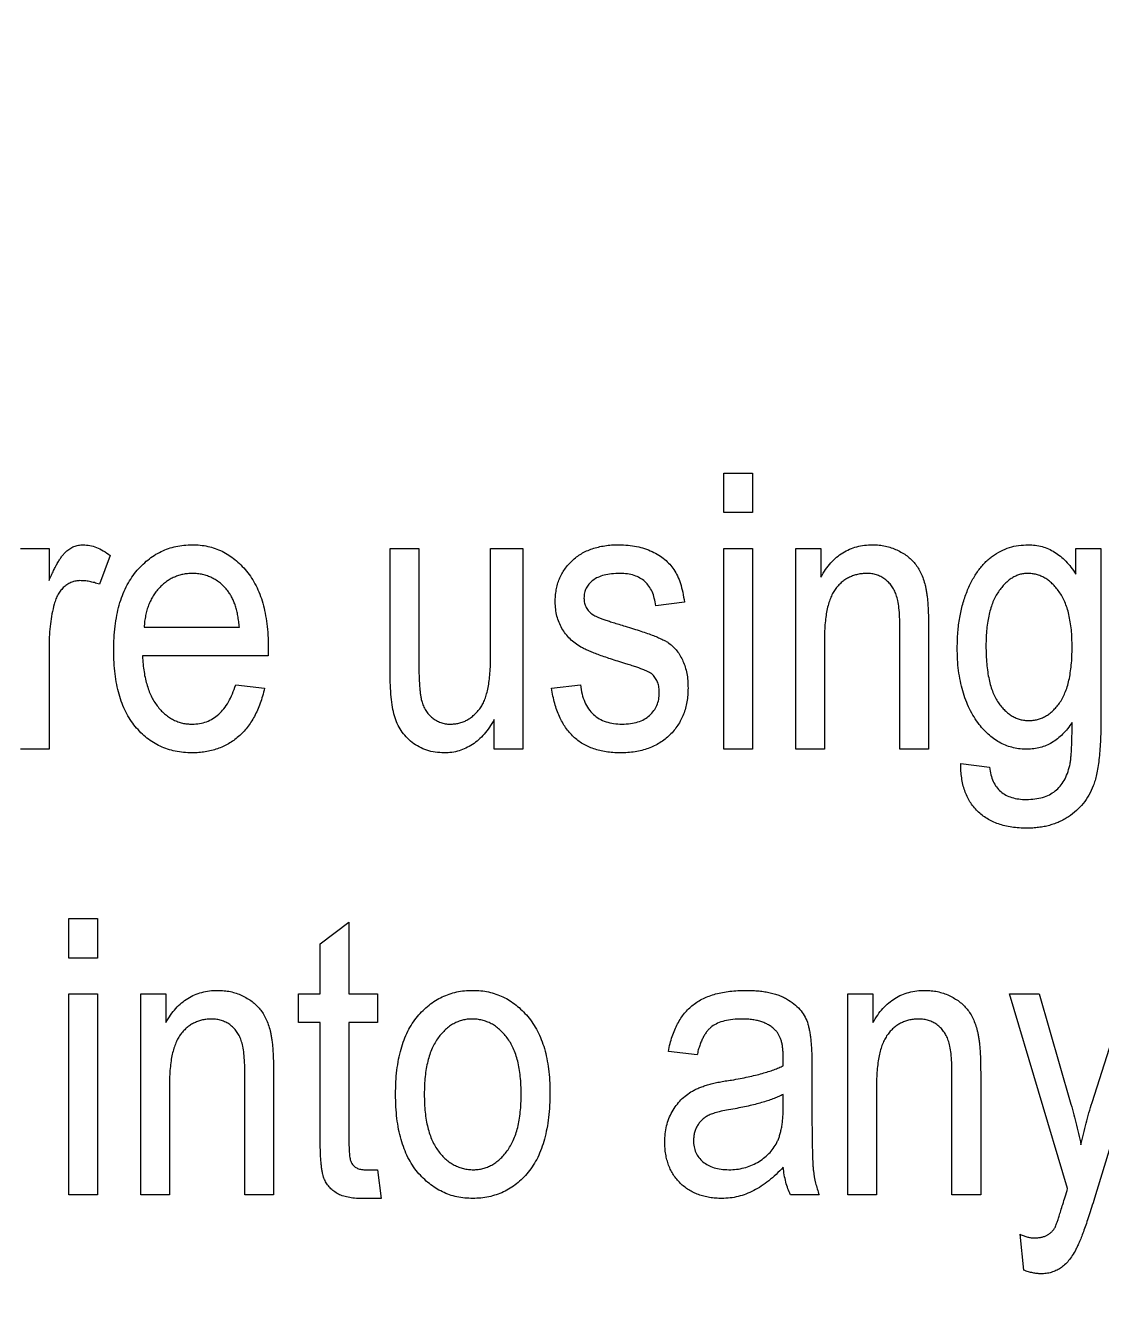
# Model space of a CAD drawing. Header units: millimetres. Extents: x -34 to 34, y -34 to 34.
# Drawn here: x 5.96 to 12.96, y 6.88 to 15.13 of the extents above; entities that cross this region are included whole.
import ezdxf

# ---------------------------------------------------------------- set-up
doc = ezdxf.new("R2010")
doc.units = ezdxf.units.MM

msp = doc.modelspace()

# ---------------------------------------------------------------- linework, layer by layer
at = {"color": 7, "linetype": 'Continuous', "lineweight": 25}
for p, q in [((10.5069, 11.9557), (10.5069, 12.2126)), ((10.5069, 12.2126), (10.6937, 12.2126)), ((10.6937, 12.2126), (10.6937, 11.9557)), ((10.6937, 11.9557), (10.5069, 11.9557)), ((5.9306, 11.7223), (6.1174, 11.7223)), ((6.1174, 11.7223), (6.1174, 11.5136)), ((8.3355, 10.916), (8.3355, 11.7223)), ((8.3355, 11.7223), (8.5223, 11.7223)), ((8.5223, 11.7223), (8.5223, 10.9985)), ((8.9893, 11.0229), (8.9893, 11.7223)), ((8.9893, 11.7223), (9.1994, 11.7223)), ((9.1994, 11.7223), (9.1994, 10.4148)), ((10.5069, 10.4148), (10.5069, 11.7223)), ((10.5069, 11.7223), (10.6937, 11.7223)), ((10.6937, 11.7223), (10.6937, 10.4148)), ((10.9739, 10.4148), (10.9739, 11.7223)), ((10.9739, 11.7223), (11.1373, 11.7223)), ((11.1373, 11.7223), (11.1373, 11.5355)), ((12.7951, 11.5552), (12.7951, 11.7223)), ((12.7951, 11.7223), (12.9585, 11.7223)), ((12.9585, 11.7223), (12.9585, 10.6026)), ((6.5143, 11.6756), (6.4443, 11.4888)), ((10.2501, 11.372), (10.0633, 11.3487)), ((6.7358, 11.2086), (7.3549, 11.2086)), ((11.651, 10.4148), (11.651, 11.2093)), ((11.8378, 11.2152), (11.8378, 10.4148)), ((6.1174, 11.0926), (6.1174, 10.4148)), ((7.5428, 11.0795), (7.5417, 11.0218)), ((11.1607, 11.1283), (11.1607, 10.4148)), ((7.5417, 11.0218), (6.7245, 11.0218)), ((7.3315, 10.835), (7.5183, 10.8117)), ((9.3862, 10.8117), (9.573, 10.835)), ((9.0126, 10.4148), (9.0126, 10.6088)), ((6.1174, 10.4148), (5.9306, 10.4148)), ((9.1994, 10.4148), (9.0126, 10.4148)), ((10.6937, 10.4148), (10.5069, 10.4148)), ((11.1607, 10.4148), (10.9739, 10.4148)), ((11.8378, 10.4148), (11.651, 10.4148)), ((12.0479, 10.3214), (12.2347, 10.298)), ((6.2464, 9.0561), (6.2464, 9.3129)), ((6.2464, 9.3129), (6.4332, 9.3129)), ((6.4332, 9.3129), (6.4332, 9.0561)), ((7.8808, 9.1495), (8.0676, 9.2896)), ((8.0676, 9.2896), (8.0676, 8.8226)), ((7.8808, 8.8226), (7.8808, 9.1495)), ((6.4332, 9.0561), (6.2464, 9.0561)), ((6.2464, 7.5151), (6.2464, 8.8226)), ((6.2464, 8.8226), (6.4332, 8.8226)), ((6.4332, 8.8226), (6.4332, 7.5151)), ((6.7134, 7.5151), (6.7134, 8.8226)), ((6.7134, 8.8226), (6.8768, 8.8226)), ((6.8768, 8.8226), (6.8768, 8.6358)), ((7.7407, 8.6358), (7.7407, 8.8226)), ((7.7407, 8.8226), (7.8808, 8.8226)), ((8.0676, 8.8226), (8.2543, 8.8226)), ((8.2543, 8.8226), (8.2543, 8.6358)), ((11.313, 7.5151), (11.313, 8.8226)), ((11.313, 8.8226), (11.4764, 8.8226)), ((11.4764, 8.8226), (11.4764, 8.6358)), ((12.7427, 7.5574), (12.3637, 8.8226)), ((12.3637, 8.8226), (12.5577, 8.8226)), ((12.5577, 8.8226), (12.7595, 8.1214)), ((12.9018, 8.1167), (13.1269, 8.8226)), ((13.3209, 8.8226), (12.9171, 7.4928)), ((7.8808, 8.6358), (7.7407, 8.6358)), ((7.8808, 7.889), (7.8808, 8.6358)), ((8.2543, 8.6358), (8.0676, 8.6358)), ((8.0676, 8.6358), (8.0676, 7.8617)), ((10.3323, 8.4257), (10.1456, 8.449)), ((10.8927, 8.3556), (10.8927, 8.4089)), ((11.0795, 8.3545), (11.0795, 8.0605)), ((7.3905, 7.5151), (7.3905, 8.3097)), ((7.5772, 8.3155), (7.5772, 7.5151)), ((11.9901, 7.5151), (11.9901, 8.3097)), ((12.1769, 8.3155), (12.1769, 7.5151)), ((6.9001, 8.2287), (6.9001, 7.5151)), ((10.8927, 8.0911), (10.8927, 8.1688)), ((11.4998, 8.2287), (11.4998, 7.5151)), ((8.173, 7.6785), (8.2543, 7.6785)), ((8.2543, 7.6785), (8.2777, 7.4917)), ((6.4332, 7.5151), (6.2464, 7.5151)), ((6.9001, 7.5151), (6.7134, 7.5151)), ((7.5772, 7.5151), (7.3905, 7.5151)), ((11.1262, 7.5151), (10.9394, 7.5151)), ((11.4998, 7.5151), (11.313, 7.5151)), ((12.1769, 7.5151), (11.9901, 7.5151)), ((8.2777, 7.4917), (8.1394, 7.4917)), ((12.457, 7.0248), (12.4337, 7.2583))]:
    msp.add_line(p, q, dxfattribs=at)
at = {"color": 7, "linetype": 'Continuous'}
msp.add_circle((0, 0), 34, dxfattribs=at)
at = {"color": 7, "linetype": 'Continuous', "lineweight": 25}
for points, knots in [([(6.1174, 11.5136), (6.1222, 11.5248), (6.1314, 11.5465), (6.1462, 11.5769), (6.1598, 11.6049), (6.1738, 11.6296), (6.1871, 11.6516), (6.2004, 11.6704), (6.2132, 11.6863), (6.2297, 11.7034), (6.2511, 11.7202), (6.2786, 11.7351), (6.3079, 11.7439), (6.328, 11.745), (6.3381, 11.7456)], [0, 0, 0, 0, 0.107464, 0.207128, 0.29815, 0.381595, 0.457107, 0.523978, 0.584878, 0.637149, 0.732511, 0.823565, 0.910677, 1, 1, 1, 1]), ([(6.3381, 11.7456), (6.3527, 11.7447), (6.3825, 11.743), (6.427, 11.7287), (6.4719, 11.7068), (6.4998, 11.6863), (6.5143, 11.6756)], [0, 0, 0, 0, 0.226109, 0.462956, 0.719978, 1, 1, 1, 1]), ([(6.5377, 11.0576), (6.5381, 11.0847), (6.5388, 11.1375), (6.5459, 11.2141), (6.557, 11.2858), (6.5725, 11.3526), (6.593, 11.4142), (6.6177, 11.471), (6.647, 11.5229), (6.6809, 11.5696), (6.7186, 11.6107), (6.7585, 11.6467), (6.8007, 11.6775), (6.8457, 11.7022), (6.893, 11.7219), (6.9427, 11.7357), (6.9949, 11.7438), (7.0304, 11.745), (7.0484, 11.7456)], [0, 0, 0, 0, 0.084514, 0.164397, 0.239575, 0.310424, 0.377514, 0.441638, 0.503055, 0.562996, 0.620921, 0.676452, 0.730182, 0.783428, 0.835913, 0.88941, 0.943848, 1, 1, 1, 1]), ([(7.0484, 11.7456), (7.0657, 11.7452), (7.0998, 11.7443), (7.1498, 11.736), (7.1975, 11.7224), (7.2431, 11.7038), (7.2864, 11.6796), (7.327, 11.6495), (7.3659, 11.6148), (7.4024, 11.5746), (7.4356, 11.5294), (7.4646, 11.4792), (7.4884, 11.4239), (7.5087, 11.3644), (7.5237, 11.2998), (7.5351, 11.2306), (7.5416, 11.1566), (7.5424, 11.1056), (7.5428, 11.0795)], [0, 0, 0, 0, 0.05571, 0.1096942, 0.1626575, 0.2151959, 0.2681752, 0.3220198, 0.377796, 0.4360484, 0.496318, 0.558287, 0.6225024, 0.6899117, 0.7608135, 0.8358625, 0.9157198, 1, 1, 1, 1]), ([(9.4095, 11.3728), (9.4099, 11.3863), (9.4106, 11.4127), (9.4159, 11.4514), (9.4241, 11.4882), (9.4361, 11.5232), (9.4521, 11.5557), (9.4707, 11.5868), (9.4932, 11.6157), (9.519, 11.6425), (9.5476, 11.6671), (9.5795, 11.688), (9.6138, 11.7059), (9.6509, 11.7205), (9.6905, 11.7318), (9.7327, 11.7396), (9.7774, 11.7451), (9.8081, 11.7454), (9.824, 11.7456)], [0, 0, 0, 0, 0.064436, 0.125867, 0.185938, 0.24426, 0.301581, 0.35857, 0.416451, 0.475923, 0.535995, 0.595828, 0.657302, 0.7203, 0.78546, 0.85336, 0.924575, 1, 1, 1, 1]), ([(9.824, 11.7456), (9.8438, 11.745), (9.8825, 11.7438), (9.9386, 11.7359), (9.991, 11.7219), (10.0392, 11.7027), (10.0832, 11.6791), (10.1219, 11.6512), (10.1551, 11.6196), (10.1834, 11.5837), (10.2063, 11.5415), (10.225, 11.4921), (10.2404, 11.4349), (10.2467, 11.3938), (10.2501, 11.372)], [0, 0, 0, 0, 0.094098, 0.183224, 0.267982, 0.350533, 0.429223, 0.50396, 0.575737, 0.645979, 0.719792, 0.80267, 0.895821, 1, 1, 1, 1]), ([(11.1373, 11.5355), (11.1473, 11.5523), (11.1665, 11.5847), (11.2008, 11.628), (11.2386, 11.6643), (11.2795, 11.6944), (11.3237, 11.7177), (11.3714, 11.7336), (11.422, 11.7439), (11.457, 11.745), (11.4748, 11.7456)], [0, 0, 0, 0, 0.1396002, 0.2696963, 0.3940514, 0.5136611, 0.6316347, 0.7502744, 0.8726736, 1, 1, 1, 1]), ([(11.4748, 11.7456), (11.4888, 11.7452), (11.5163, 11.7443), (11.5568, 11.738), (11.5957, 11.7275), (11.6325, 11.7123), (11.6667, 11.6943), (11.6984, 11.674), (11.7256, 11.6499), (11.7503, 11.6238), (11.7712, 11.594), (11.7897, 11.5606), (11.8043, 11.5227), (11.8146, 11.4884), (11.8215, 11.4579), (11.8255, 11.4318), (11.8299, 11.4028), (11.8323, 11.3708), (11.8352, 11.3361), (11.8363, 11.2983), (11.8376, 11.2577), (11.8377, 11.2296), (11.8378, 11.2152)], [0, 0, 0, 0, 0.057076, 0.112243, 0.166711, 0.220738, 0.273946, 0.324397, 0.373587, 0.421633, 0.470319, 0.521782, 0.576728, 0.63569, 0.667677, 0.703855, 0.743388, 0.787184, 0.834397, 0.885486, 0.941017, 1, 1, 1, 1]), ([(12.0246, 11.0754), (12.0253, 11.1093), (12.0266, 11.175), (12.039, 11.2703), (12.0583, 11.3591), (12.0818, 11.4281), (12.1038, 11.4793), (12.1216, 11.5147), (12.1408, 11.5473), (12.1606, 11.5777), (12.1824, 11.6051), (12.205, 11.6301), (12.2291, 11.6524), (12.2624, 11.6785), (12.307, 11.7051), (12.3637, 11.7291), (12.424, 11.7428), (12.4652, 11.7447), (12.4861, 11.7456)], [0, 0, 0, 0, 0.111723, 0.216967, 0.316536, 0.411523, 0.457028, 0.500668, 0.54206, 0.582044, 0.620363, 0.657316, 0.693405, 0.72859, 0.797045, 0.864014, 0.931134, 1, 1, 1, 1]), ([(12.4861, 11.7456), (12.5014, 11.7451), (12.5318, 11.7441), (12.5762, 11.7346), (12.6184, 11.7195), (12.6584, 11.6985), (12.6964, 11.6714), (12.7321, 11.6384), (12.7656, 11.5994), (12.785, 11.5702), (12.7951, 11.5552)], [0, 0, 0, 0, 0.1212045, 0.2398189, 0.3561225, 0.4742073, 0.5954043, 0.7231394, 0.8572556, 1, 1, 1, 1]), ([(7.0492, 11.5588), (7.0388, 11.5585), (7.0184, 11.558), (6.9883, 11.5537), (6.9597, 11.5456), (6.9318, 11.5358), (6.9055, 11.5219), (6.88, 11.5059), (6.856, 11.4863), (6.8331, 11.4642), (6.812, 11.4396), (6.7936, 11.4126), (6.7776, 11.3838), (6.7639, 11.3528), (6.7531, 11.3197), (6.7448, 11.2844), (6.7383, 11.2472), (6.7366, 11.2216), (6.7358, 11.2086)], [0, 0, 0, 0, 0.059496, 0.117439, 0.173917, 0.230546, 0.287144, 0.344361, 0.403544, 0.464857, 0.527346, 0.58921, 0.652435, 0.71661, 0.783604, 0.852624, 0.924924, 1, 1, 1, 1]), ([(7.2797, 11.445), (7.2721, 11.454), (7.2572, 11.4717), (7.2324, 11.4953), (7.2054, 11.5147), (7.1773, 11.531), (7.1474, 11.5433), (7.1162, 11.5527), (7.0831, 11.5577), (7.0606, 11.5584), (7.0492, 11.5588)], [0, 0, 0, 0, 0.132804, 0.260544, 0.383948, 0.505265, 0.625434, 0.746635, 0.871231, 1, 1, 1, 1]), ([(9.8305, 11.5588), (9.812, 11.5583), (9.7773, 11.5574), (9.7289, 11.549), (9.6876, 11.5357), (9.6541, 11.5157), (9.6284, 11.4913), (9.6098, 11.4635), (9.5982, 11.4324), (9.597, 11.4103), (9.5963, 11.399)], [0, 0, 0, 0, 0.174448, 0.326882, 0.461347, 0.581638, 0.691071, 0.792789, 0.893938, 1, 1, 1, 1]), ([(10.0633, 11.3487), (10.0607, 11.3652), (10.0559, 11.3966), (10.0414, 11.4402), (10.0203, 11.4768), (9.994, 11.5075), (9.961, 11.5308), (9.9225, 11.5473), (9.8783, 11.5572), (9.847, 11.5583), (9.8305, 11.5588)], [0, 0, 0, 0, 0.1428901, 0.2715776, 0.3904694, 0.5025713, 0.6152082, 0.7321897, 0.8591868, 1, 1, 1, 1]), ([(11.4361, 11.5588), (11.4259, 11.5586), (11.4058, 11.5581), (11.3765, 11.5532), (11.3489, 11.5455), (11.3228, 11.5349), (11.2981, 11.5214), (11.2755, 11.5043), (11.2541, 11.4846), (11.2347, 11.4613), (11.2168, 11.4347), (11.2017, 11.4036), (11.189, 11.3682), (11.1784, 11.3286), (11.1706, 11.2847), (11.1649, 11.2365), (11.1611, 11.1839), (11.1608, 11.1473), (11.1607, 11.1283)], [0, 0, 0, 0, 0.053032, 0.104144, 0.15326, 0.201625, 0.249892, 0.298577, 0.348552, 0.40047, 0.45504, 0.51483, 0.579268, 0.649788, 0.726724, 0.810576, 0.901604, 1, 1, 1, 1]), ([(11.651, 11.2093), (11.6507, 11.2317), (11.6503, 11.2734), (11.6463, 11.3311), (11.6388, 11.379), (11.6287, 11.4185), (11.6148, 11.4509), (11.5979, 11.4789), (11.5772, 11.5028), (11.5534, 11.5229), (11.5271, 11.5391), (11.4985, 11.5505), (11.468, 11.5577), (11.4468, 11.5585), (11.4361, 11.5588)], [0, 0, 0, 0, 0.144217, 0.268382, 0.372345, 0.456741, 0.530103, 0.599047, 0.666277, 0.732998, 0.799118, 0.864162, 0.930883, 1, 1, 1, 1]), ([(12.482, 11.5588), (12.4731, 11.5585), (12.4555, 11.5578), (12.4295, 11.5522), (12.4047, 11.5424), (12.3802, 11.5296), (12.3569, 11.5125), (12.3342, 11.4921), (12.3127, 11.4676), (12.2918, 11.4401), (12.2729, 11.4085), (12.2561, 11.3735), (12.2422, 11.3348), (12.2312, 11.2925), (12.2218, 11.2466), (12.2161, 11.197), (12.2117, 11.144), (12.2115, 11.1074), (12.2113, 11.0886)], [0, 0, 0, 0, 0.044567, 0.08817, 0.132512, 0.178014, 0.226019, 0.276906, 0.330826, 0.388688, 0.4499, 0.514737, 0.58275, 0.655883, 0.733525, 0.817005, 0.905575, 1, 1, 1, 1]), ([(12.7717, 11.0791), (12.7714, 11.0987), (12.7707, 11.1367), (12.7675, 11.1917), (12.7601, 11.2427), (12.7516, 11.2901), (12.7391, 11.3333), (12.7254, 11.3731), (12.7077, 11.4085), (12.6879, 11.4401), (12.6664, 11.4679), (12.6434, 11.492), (12.6195, 11.5128), (12.5943, 11.5297), (12.5677, 11.5425), (12.5402, 11.5522), (12.5114, 11.5578), (12.4919, 11.5585), (12.482, 11.5588)], [0, 0, 0, 0, 0.09427, 0.182852, 0.264972, 0.342462, 0.414183, 0.481397, 0.544747, 0.604188, 0.660507, 0.713915, 0.764136, 0.812677, 0.859538, 0.906003, 0.952496, 1, 1, 1, 1]), ([(6.3177, 11.5121), (6.3085, 11.5117), (6.2903, 11.5108), (6.2639, 11.5024), (6.2383, 11.4901), (6.2149, 11.472), (6.1934, 11.45), (6.1757, 11.4234), (6.1607, 11.3931), (6.1541, 11.3711), (6.1506, 11.3596)], [0, 0, 0, 0, 0.112848, 0.223771, 0.33901, 0.460958, 0.585978, 0.716454, 0.853137, 1, 1, 1, 1]), ([(6.4443, 11.4888), (6.4335, 11.4924), (6.4125, 11.4994), (6.3805, 11.5066), (6.349, 11.5113), (6.3281, 11.5118), (6.3177, 11.5121)], [0, 0, 0, 0, 0.263191, 0.515011, 0.759958, 1, 1, 1, 1]), ([(7.3549, 11.2086), (7.3537, 11.2214), (7.3513, 11.2462), (7.3457, 11.2821), (7.3391, 11.3156), (7.3301, 11.3464), (7.3202, 11.3748), (7.3083, 11.4006), (7.2955, 11.4242), (7.2849, 11.4382), (7.2797, 11.445)], [0, 0, 0, 0, 0.153117, 0.296903, 0.433148, 0.55985, 0.680043, 0.79167, 0.898167, 1, 1, 1, 1]), ([(9.5963, 11.399), (9.5969, 11.3881), (9.5982, 11.3667), (9.6102, 11.3368), (9.629, 11.3104), (9.6464, 11.2972), (9.6554, 11.2903)], [0, 0, 0, 0, 0.253335, 0.496023, 0.737057, 1, 1, 1, 1]), ([(6.1506, 11.3596), (6.1454, 11.3384), (6.135, 11.2957), (6.1252, 11.2296), (6.1187, 11.1618), (6.1179, 11.1158), (6.1174, 11.0926)], [0, 0, 0, 0, 0.242734, 0.489053, 0.741607, 1, 1, 1, 1]), ([(9.8678, 10.9718), (9.8507, 10.977), (9.818, 10.987), (9.7712, 11.002), (9.7286, 11.0161), (9.6901, 11.0299), (9.656, 11.0436), (9.6255, 11.0558), (9.5992, 11.0677), (9.5703, 11.083), (9.5387, 11.1037), (9.5053, 11.1322), (9.4766, 11.1647), (9.4523, 11.2005), (9.4335, 11.2398), (9.4193, 11.2817), (9.4114, 11.3265), (9.4102, 11.3572), (9.4095, 11.3728)], [0, 0, 0, 0, 0.080348, 0.154086, 0.221746, 0.283008, 0.338429, 0.387637, 0.431089, 0.468395, 0.535347, 0.601101, 0.665615, 0.730436, 0.795703, 0.861629, 0.92964, 1, 1, 1, 1]), ([(9.6554, 11.2903), (9.6591, 11.2882), (9.6676, 11.2832), (9.683, 11.2761), (9.7027, 11.2681), (9.7268, 11.2596), (9.755, 11.2495), (9.7877, 11.2393), (9.8247, 11.2273), (9.851, 11.2196), (9.8648, 11.2155)], [0, 0, 0, 0, 0.056472, 0.132657, 0.228152, 0.343167, 0.4768, 0.631658, 0.805172, 1, 1, 1, 1]), ([(9.8648, 11.2155), (9.8829, 11.2101), (9.9172, 11.1998), (9.9658, 11.1841), (10.0092, 11.1692), (10.0475, 11.1551), (10.0805, 11.1417), (10.1081, 11.1288), (10.1311, 11.1176), (10.1539, 11.1023), (10.1777, 11.0822), (10.2025, 11.0549), (10.2237, 11.0235), (10.2416, 10.9884), (10.2557, 10.9495), (10.2666, 10.9073), (10.272, 10.8613), (10.273, 10.8296), (10.2734, 10.8131)], [0, 0, 0, 0, 0.088802, 0.169044, 0.241298, 0.305599, 0.36146, 0.409493, 0.449546, 0.481868, 0.538906, 0.596212, 0.655284, 0.717158, 0.781997, 0.850081, 0.922425, 1, 1, 1, 1]), ([(7.0466, 10.3914), (7.0281, 10.3919), (6.9917, 10.3927), (6.9385, 10.401), (6.888, 10.4143), (6.8404, 10.4337), (6.7954, 10.4577), (6.7529, 10.4872), (6.7136, 10.5225), (6.677, 10.5627), (6.6441, 10.608), (6.6157, 10.6584), (6.5911, 10.7133), (6.5716, 10.7731), (6.5563, 10.8376), (6.5455, 10.9067), (6.5389, 10.9806), (6.5381, 11.0314), (6.5377, 11.0576)], [0, 0, 0, 0, 0.0587342, 0.1153448, 0.1704941, 0.2241815, 0.2780627, 0.3321372, 0.3879138, 0.4452969, 0.5044393, 0.5652916, 0.6287049, 0.6949858, 0.7648294, 0.8386967, 0.9169777, 1, 1, 1, 1]), ([(12.1672, 10.5764), (12.1556, 10.5923), (12.1324, 10.6244), (12.1038, 10.6776), (12.0792, 10.7343), (12.0593, 10.795), (12.0436, 10.8596), (12.0323, 10.928), (12.0258, 11.0004), (12.025, 11.05), (12.0246, 11.0754)], [0, 0, 0, 0, 0.111659, 0.225063, 0.341653, 0.462394, 0.587488, 0.718364, 0.855637, 1, 1, 1, 1]), ([(12.2113, 11.0886), (12.2115, 11.0681), (12.2117, 11.0287), (12.216, 10.9716), (12.2219, 10.9187), (12.2306, 10.8701), (12.2418, 10.8257), (12.2557, 10.7857), (12.2719, 10.7497), (12.291, 10.7182), (12.312, 10.6908), (12.3337, 10.6667), (12.3574, 10.6471), (12.3815, 10.6302), (12.4072, 10.6175), (12.4338, 10.6082), (12.4617, 10.6026), (12.4808, 10.6019), (12.4904, 10.6015)], [0, 0, 0, 0, 0.098168, 0.189537, 0.274832, 0.353791, 0.426768, 0.494209, 0.557213, 0.615929, 0.670965, 0.722647, 0.77157, 0.81824, 0.863964, 0.908493, 0.953752, 1, 1, 1, 1]), ([(12.4904, 10.6015), (12.5001, 10.6019), (12.5191, 10.6025), (12.5469, 10.6083), (12.5737, 10.6171), (12.5993, 10.6296), (12.6239, 10.6459), (12.6474, 10.6656), (12.6692, 10.6894), (12.6906, 10.7159), (12.7101, 10.7467), (12.7262, 10.7821), (12.7406, 10.8213), (12.7522, 10.8648), (12.7606, 10.9125), (12.7673, 10.9643), (12.7707, 11.0203), (12.7714, 11.059), (12.7717, 11.0791)], [0, 0, 0, 0, 0.046801, 0.092602, 0.137474, 0.183485, 0.230876, 0.280385, 0.332252, 0.387377, 0.446101, 0.508786, 0.57612, 0.648977, 0.727137, 0.811764, 0.902417, 1, 1, 1, 1]), ([(6.7245, 11.0218), (6.7256, 11.004), (6.7278, 10.9695), (6.7346, 10.9195), (6.7429, 10.8727), (6.7548, 10.8295), (6.7685, 10.7895), (6.785, 10.7528), (6.8038, 10.7194), (6.8256, 10.6899), (6.8488, 10.6635), (6.8737, 10.6408), (6.8998, 10.6217), (6.9269, 10.6059), (6.9552, 10.5932), (6.9849, 10.5845), (7.0159, 10.5793), (7.037, 10.5786), (7.0477, 10.5782)], [0, 0, 0, 0, 0.087615, 0.170302, 0.248233, 0.321396, 0.390473, 0.456094, 0.518813, 0.578779, 0.636426, 0.691492, 0.744156, 0.795371, 0.845741, 0.896295, 0.947255, 1, 1, 1, 1]), ([(8.5223, 10.9985), (8.5224, 10.9824), (8.5226, 10.9516), (8.5232, 10.9075), (8.5246, 10.8675), (8.5269, 10.8317), (8.5293, 10.8001), (8.5326, 10.7726), (8.536, 10.7491), (8.5418, 10.724), (8.551, 10.6964), (8.5673, 10.6675), (8.5861, 10.6409), (8.6096, 10.6189), (8.6359, 10.601), (8.6641, 10.5876), (8.6943, 10.5796), (8.715, 10.5787), (8.7255, 10.5782)], [0, 0, 0, 0, 0.091359, 0.175113, 0.251293, 0.319245, 0.378962, 0.431928, 0.476759, 0.513694, 0.57892, 0.641169, 0.702077, 0.763267, 0.823543, 0.882371, 0.940283, 1, 1, 1, 1]), ([(8.9232, 10.6851), (8.9286, 10.6935), (8.9398, 10.7112), (8.9531, 10.7419), (8.9642, 10.7771), (8.9737, 10.817), (8.9808, 10.8617), (8.9858, 10.9112), (8.9886, 10.9655), (8.989, 11.0032), (8.9893, 11.0229)], [0, 0, 0, 0, 0.085387, 0.18044, 0.28596, 0.403171, 0.532484, 0.67549, 0.830521, 1, 1, 1, 1]), ([(10.044, 10.8996), (10.041, 10.9021), (10.0341, 10.9079), (10.0209, 10.9155), (10.0043, 10.924), (9.9841, 10.9328), (9.9601, 10.9416), (9.9326, 10.9517), (9.9014, 10.9617), (9.8793, 10.9683), (9.8678, 10.9718)], [0, 0, 0, 0, 0.061004, 0.141395, 0.237691, 0.352034, 0.486513, 0.638401, 0.810736, 1, 1, 1, 1]), ([(8.6872, 10.3914), (8.6677, 10.3922), (8.6295, 10.3939), (8.5746, 10.4069), (8.524, 10.4284), (8.4784, 10.4579), (8.4393, 10.4945), (8.4063, 10.5357), (8.3807, 10.5815), (8.3627, 10.633), (8.3502, 10.6911), (8.3419, 10.7577), (8.3364, 10.8337), (8.3358, 10.8876), (8.3355, 10.916)], [0, 0, 0, 0, 0.08132, 0.158893, 0.233828, 0.30932, 0.383918, 0.456423, 0.528344, 0.60161, 0.68264, 0.775682, 0.881375, 1, 1, 1, 1]), ([(10.0866, 10.781), (10.0862, 10.7931), (10.0855, 10.8162), (10.0773, 10.8485), (10.0638, 10.8769), (10.0505, 10.8921), (10.044, 10.8996)], [0, 0, 0, 0, 0.280002, 0.533179, 0.769121, 1, 1, 1, 1]), ([(7.5183, 10.8117), (7.5143, 10.7948), (7.5064, 10.7618), (7.4909, 10.7145), (7.4736, 10.6701), (7.4535, 10.6292), (7.4311, 10.5914), (7.4067, 10.5565), (7.3796, 10.525), (7.35, 10.4969), (7.3185, 10.472), (7.2851, 10.4503), (7.2498, 10.432), (7.2125, 10.4175), (7.1738, 10.4057), (7.133, 10.3972), (7.0904, 10.3926), (7.0613, 10.3918), (7.0466, 10.3914)], [0, 0, 0, 0, 0.075174, 0.14731, 0.216045, 0.281929, 0.345137, 0.40652, 0.466426, 0.525438, 0.583328, 0.640593, 0.698215, 0.755575, 0.814041, 0.873896, 0.936055, 1, 1, 1, 1]), ([(7.0477, 10.5782), (7.0641, 10.5789), (7.0961, 10.5803), (7.1421, 10.5928), (7.1841, 10.6132), (7.2222, 10.6419), (7.2561, 10.6787), (7.2856, 10.7236), (7.3117, 10.7761), (7.3247, 10.8148), (7.3315, 10.835)], [0, 0, 0, 0, 0.118665, 0.231916, 0.342835, 0.456337, 0.575618, 0.704131, 0.845043, 1, 1, 1, 1]), ([(9.8316, 10.3914), (9.8161, 10.3918), (9.7857, 10.3926), (9.7412, 10.3972), (9.6994, 10.4057), (9.6598, 10.4169), (9.6231, 10.4319), (9.5886, 10.4498), (9.557, 10.4715), (9.5274, 10.496), (9.5009, 10.5243), (9.4765, 10.5556), (9.4552, 10.5903), (9.436, 10.6282), (9.4197, 10.6695), (9.4059, 10.714), (9.3941, 10.7616), (9.3889, 10.7947), (9.3862, 10.8117)], [0, 0, 0, 0, 0.068598, 0.133768, 0.196572, 0.256229, 0.314602, 0.370895, 0.427188, 0.483069, 0.539889, 0.597519, 0.657405, 0.719194, 0.784329, 0.852247, 0.924462, 1, 1, 1, 1]), ([(9.573, 10.835), (9.5761, 10.8146), (9.5821, 10.7758), (9.6001, 10.7223), (9.6248, 10.677), (9.657, 10.6401), (9.6958, 10.612), (9.7404, 10.5922), (9.7907, 10.5803), (9.826, 10.5789), (9.8444, 10.5782)], [0, 0, 0, 0, 0.1486602, 0.2817901, 0.4040343, 0.5181502, 0.6308885, 0.7460602, 0.8674902, 1, 1, 1, 1]), ([(10.2734, 10.8131), (10.2731, 10.7978), (10.2724, 10.7678), (10.267, 10.7237), (10.2573, 10.6821), (10.2448, 10.6424), (10.2276, 10.6053), (10.2074, 10.5701), (10.183, 10.5375), (10.1553, 10.5072), (10.1244, 10.4799), (10.0907, 10.456), (10.0541, 10.4362), (10.0149, 10.4197), (9.9728, 10.407), (9.9281, 10.398), (9.8808, 10.3924), (9.8483, 10.3917), (9.8316, 10.3914)], [0, 0, 0, 0, 0.066737, 0.130739, 0.192622, 0.252706, 0.311442, 0.370262, 0.428902, 0.488462, 0.548455, 0.608072, 0.667754, 0.729187, 0.792805, 0.858714, 0.927446, 1, 1, 1, 1]), ([(9.8444, 10.5782), (9.8627, 10.5788), (9.8973, 10.58), (9.9462, 10.5907), (9.9887, 10.6084), (10.0238, 10.6341), (10.0517, 10.6649), (10.0725, 10.6998), (10.0844, 10.7393), (10.0859, 10.7668), (10.0866, 10.781)], [0, 0, 0, 0, 0.15427, 0.291956, 0.41929, 0.539779, 0.656024, 0.767785, 0.880428, 1, 1, 1, 1]), ([(8.7255, 10.5782), (8.7354, 10.5786), (8.7547, 10.5794), (8.7831, 10.584), (8.81, 10.5927), (8.8357, 10.6043), (8.8601, 10.6194), (8.8825, 10.6383), (8.9041, 10.66), (8.9167, 10.6765), (8.9232, 10.6851)], [0, 0, 0, 0, 0.126467, 0.248159, 0.367432, 0.487375, 0.608457, 0.733563, 0.862493, 1, 1, 1, 1]), ([(9.0126, 10.6088), (9.0025, 10.5916), (8.983, 10.5583), (8.9489, 10.5137), (8.9118, 10.4762), (8.8723, 10.445), (8.8298, 10.4211), (8.7847, 10.4037), (8.7368, 10.3931), (8.7039, 10.392), (8.6872, 10.3914)], [0, 0, 0, 0, 0.145351, 0.280358, 0.407344, 0.528382, 0.645242, 0.760901, 0.878542, 1, 1, 1, 1]), ([(12.4802, 10.4148), (12.4649, 10.4152), (12.4345, 10.4161), (12.3902, 10.4242), (12.3475, 10.4363), (12.3072, 10.4546), (12.2688, 10.4774), (12.2326, 10.5054), (12.198, 10.5383), (12.1776, 10.5635), (12.1672, 10.5764)], [0, 0, 0, 0, 0.125872, 0.248366, 0.368938, 0.48905, 0.609819, 0.734308, 0.864113, 1, 1, 1, 1]), ([(12.9585, 10.6026), (12.9584, 10.5786), (12.9581, 10.5322), (12.956, 10.4654), (12.952, 10.4041), (12.9466, 10.3481), (12.9398, 10.2975), (12.9316, 10.2521), (12.9214, 10.2121), (12.9062, 10.1665), (12.8822, 10.1156), (12.8454, 10.0612), (12.8002, 10.0138), (12.7569, 9.9799), (12.7186, 9.9573), (12.6885, 9.9422), (12.6569, 9.9294), (12.6236, 9.9193), (12.5893, 9.9106), (12.553, 9.9056), (12.5157, 9.9016), (12.4902, 9.9013), (12.4773, 9.9011)], [0, 0, 0, 0, 0.073903, 0.142241, 0.205078, 0.262456, 0.314817, 0.361887, 0.40389, 0.441304, 0.509422, 0.575778, 0.642046, 0.70961, 0.743919, 0.778136, 0.813136, 0.848315, 0.884796, 0.921798, 0.960422, 1, 1, 1, 1]), ([(12.7717, 10.5891), (12.762, 10.5754), (12.7431, 10.5488), (12.7113, 10.5132), (12.6775, 10.4831), (12.6421, 10.4579), (12.6042, 10.4388), (12.5647, 10.4247), (12.523, 10.4166), (12.4946, 10.4154), (12.4802, 10.4148)], [0, 0, 0, 0, 0.141924, 0.275925, 0.402666, 0.524492, 0.642235, 0.759977, 0.878369, 1, 1, 1, 1]), ([(12.756, 10.3082), (12.7573, 10.3145), (12.7602, 10.3287), (12.7633, 10.3523), (12.7657, 10.3806), (12.7679, 10.4134), (12.7698, 10.4509), (12.7707, 10.4929), (12.7714, 10.5395), (12.7716, 10.5721), (12.7717, 10.5891)], [0, 0, 0, 0, 0.068568, 0.153538, 0.253655, 0.370454, 0.503984, 0.652946, 0.818712, 1, 1, 1, 1]), ([(12.4773, 9.9011), (12.4604, 9.9015), (12.4276, 9.9022), (12.3797, 9.9073), (12.3349, 9.916), (12.293, 9.928), (12.2541, 9.9435), (12.2184, 9.9632), (12.1855, 9.9857), (12.1557, 10.0118), (12.1294, 10.0411), (12.1067, 10.0733), (12.0876, 10.1082), (12.0723, 10.1457), (12.0605, 10.1858), (12.0528, 10.2286), (12.0477, 10.2741), (12.0478, 10.3053), (12.0479, 10.3214)], [0, 0, 0, 0, 0.074023, 0.143609, 0.210304, 0.273466, 0.334344, 0.39317, 0.451333, 0.508658, 0.565938, 0.623228, 0.680865, 0.739571, 0.800029, 0.863387, 0.929742, 1, 1, 1, 1]), ([(12.2347, 10.298), (12.2372, 10.2814), (12.242, 10.2497), (12.2569, 10.2059), (12.2784, 10.1689), (12.3059, 10.1384), (12.3401, 10.1154), (12.38, 10.0995), (12.4255, 10.0895), (12.4578, 10.0884), (12.4747, 10.0879)], [0, 0, 0, 0, 0.141291, 0.268933, 0.386172, 0.498275, 0.610788, 0.729002, 0.857674, 1, 1, 1, 1]), ([(12.4747, 10.0879), (12.4933, 10.0886), (12.5287, 10.0899), (12.5791, 10.1), (12.6235, 10.1176), (12.6621, 10.1421), (12.6948, 10.1738), (12.7215, 10.2124), (12.7427, 10.2577), (12.7514, 10.2909), (12.756, 10.3082)], [0, 0, 0, 0, 0.1418397, 0.2711313, 0.3914759, 0.5053841, 0.6193075, 0.7376213, 0.863008, 1, 1, 1, 1]), ([(6.8768, 8.6358), (6.8867, 8.6526), (6.906, 8.685), (6.9403, 8.7283), (6.9781, 8.7647), (7.0189, 8.7947), (7.0631, 8.8181), (7.1109, 8.8339), (7.1615, 8.8442), (7.1964, 8.8454), (7.2142, 8.8459)], [0, 0, 0, 0, 0.1396, 0.269696, 0.394051, 0.513661, 0.631635, 0.750274, 0.872674, 1, 1, 1, 1]), ([(7.2142, 8.8459), (7.2283, 8.8455), (7.2558, 8.8447), (7.2963, 8.8383), (7.3352, 8.8278), (7.3719, 8.8127), (7.4062, 8.7946), (7.4378, 8.7743), (7.465, 8.7502), (7.4897, 8.7242), (7.5107, 8.6943), (7.5292, 8.661), (7.5438, 8.623), (7.5541, 8.5887), (7.5609, 8.5582), (7.565, 8.5321), (7.5693, 8.5031), (7.5718, 8.4712), (7.5747, 8.4364), (7.5758, 8.3987), (7.5771, 8.3581), (7.5772, 8.33), (7.5772, 8.3155)], [0, 0, 0, 0, 0.057076, 0.112243, 0.166711, 0.220738, 0.273946, 0.324397, 0.373587, 0.421633, 0.470319, 0.521782, 0.576728, 0.63569, 0.667677, 0.703855, 0.743388, 0.787184, 0.834397, 0.885486, 0.941017, 1, 1, 1, 1]), ([(8.3711, 8.1688), (8.3715, 8.196), (8.3723, 8.2486), (8.3787, 8.325), (8.3902, 8.3961), (8.405, 8.4623), (8.4254, 8.5232), (8.4496, 8.5792), (8.4785, 8.63), (8.5119, 8.6755), (8.5487, 8.7154), (8.5879, 8.7505), (8.6298, 8.7798), (8.6737, 8.8041), (8.7202, 8.8228), (8.769, 8.8364), (8.8203, 8.8446), (8.8553, 8.8455), (8.8731, 8.8459)], [0, 0, 0, 0, 0.085788, 0.16646, 0.242011, 0.313466, 0.380716, 0.444949, 0.506099, 0.565248, 0.622677, 0.677703, 0.73126, 0.783927, 0.836201, 0.88929, 0.943789, 1, 1, 1, 1]), ([(8.8731, 8.8459), (8.8906, 8.8455), (8.925, 8.8446), (8.9756, 8.8363), (9.0239, 8.8228), (9.0702, 8.8042), (9.1139, 8.7796), (9.1557, 8.7506), (9.1949, 8.7153), (9.232, 8.6754), (9.2662, 8.6306), (9.2951, 8.5802), (9.3203, 8.5255), (9.34, 8.4658), (9.3558, 8.4016), (9.3669, 8.3327), (9.374, 8.2591), (9.3747, 8.2084), (9.3751, 8.1823)], [0, 0, 0, 0, 0.056299, 0.110484, 0.164018, 0.2171, 0.270239, 0.324625, 0.380501, 0.439083, 0.499299, 0.561252, 0.625211, 0.69239, 0.762761, 0.837168, 0.916399, 1, 1, 1, 1]), ([(10.1456, 8.449), (10.1491, 8.4657), (10.1561, 8.4983), (10.1694, 8.5451), (10.186, 8.5884), (10.2048, 8.6281), (10.2262, 8.6642), (10.2498, 8.697), (10.2767, 8.7258), (10.3057, 8.7518), (10.3379, 8.7742), (10.3733, 8.7935), (10.412, 8.8095), (10.4536, 8.8232), (10.4988, 8.833), (10.547, 8.8409), (10.5986, 8.8451), (10.634, 8.8457), (10.6523, 8.8459)], [0, 0, 0, 0, 0.071672, 0.139658, 0.204097, 0.265719, 0.323825, 0.380059, 0.434943, 0.488801, 0.543017, 0.599418, 0.657508, 0.718663, 0.78303, 0.85123, 0.923435, 1, 1, 1, 1]), ([(10.6523, 8.8459), (10.6665, 8.8457), (10.6942, 8.8453), (10.7345, 8.8423), (10.7724, 8.8377), (10.808, 8.8309), (10.8412, 8.8215), (10.8723, 8.8113), (10.901, 8.7985), (10.9348, 8.7787), (10.972, 8.7512), (11.0094, 8.7141), (11.0367, 8.6721), (11.0518, 8.6339), (11.0598, 8.601), (11.0653, 8.5738), (11.0695, 8.5437), (11.0732, 8.511), (11.076, 8.4756), (11.0783, 8.4376), (11.0793, 8.397), (11.0794, 8.369), (11.0795, 8.3545)], [0, 0, 0, 0, 0.055824, 0.108429, 0.15842, 0.205566, 0.250578, 0.293416, 0.334193, 0.373299, 0.446944, 0.515076, 0.578842, 0.641994, 0.674963, 0.711445, 0.750973, 0.794165, 0.840588, 0.890275, 0.943238, 1, 1, 1, 1]), ([(11.4764, 8.6358), (11.4864, 8.6526), (11.5056, 8.685), (11.5399, 8.7283), (11.5777, 8.7647), (11.6186, 8.7947), (11.6628, 8.8181), (11.7105, 8.8339), (11.7611, 8.8442), (11.7961, 8.8454), (11.8139, 8.8459)], [0, 0, 0, 0, 0.1396, 0.269696, 0.394051, 0.513661, 0.631635, 0.750274, 0.872674, 1, 1, 1, 1]), ([(11.8139, 8.8459), (11.8279, 8.8455), (11.8554, 8.8447), (11.8959, 8.8383), (11.9348, 8.8278), (11.9716, 8.8127), (12.0058, 8.7946), (12.0375, 8.7743), (12.0647, 8.7502), (12.0894, 8.7242), (12.1103, 8.6943), (12.1288, 8.661), (12.1434, 8.623), (12.1537, 8.5887), (12.1606, 8.5582), (12.1646, 8.5321), (12.169, 8.5031), (12.1714, 8.4712), (12.1743, 8.4364), (12.1754, 8.3987), (12.1767, 8.3581), (12.1768, 8.33), (12.1769, 8.3155)], [0, 0, 0, 0, 0.057076, 0.112243, 0.166711, 0.220738, 0.273946, 0.324397, 0.373587, 0.421633, 0.470319, 0.521782, 0.576728, 0.63569, 0.667677, 0.703855, 0.743388, 0.787184, 0.834397, 0.885486, 0.941017, 1, 1, 1, 1]), ([(7.1756, 8.6592), (7.1653, 8.6589), (7.1452, 8.6585), (7.116, 8.6535), (7.0883, 8.6459), (7.0623, 8.6352), (7.0376, 8.6218), (7.0149, 8.6046), (6.9935, 8.5849), (6.9742, 8.5616), (6.9562, 8.535), (6.9411, 8.5039), (6.9285, 8.4685), (6.9179, 8.429), (6.9101, 8.385), (6.9044, 8.3368), (6.9006, 8.2842), (6.9003, 8.2477), (6.9001, 8.2287)], [0, 0, 0, 0, 0.053032, 0.104144, 0.15326, 0.201625, 0.249892, 0.298577, 0.348552, 0.40047, 0.45504, 0.51483, 0.579268, 0.649788, 0.726724, 0.810576, 0.901604, 1, 1, 1, 1]), ([(7.3905, 8.3097), (7.3902, 8.332), (7.3897, 8.3737), (7.3857, 8.4314), (7.3783, 8.4794), (7.3682, 8.5189), (7.3542, 8.5513), (7.3373, 8.5792), (7.3167, 8.6031), (7.2928, 8.6232), (7.2666, 8.6395), (7.2379, 8.6508), (7.2074, 8.6581), (7.1863, 8.6588), (7.1756, 8.6592)], [0, 0, 0, 0, 0.1442167, 0.2683822, 0.3723446, 0.456741, 0.530103, 0.5990465, 0.6662766, 0.7329978, 0.7991182, 0.8641618, 0.930883, 1, 1, 1, 1]), ([(8.8683, 8.6592), (8.8577, 8.6589), (8.8368, 8.6583), (8.8062, 8.6521), (8.7768, 8.6426), (8.7484, 8.6293), (8.7213, 8.6121), (8.6957, 8.5906), (8.6713, 8.5656), (8.6477, 8.5372), (8.6267, 8.5046), (8.6079, 8.4683), (8.5923, 8.4279), (8.5797, 8.3837), (8.5698, 8.3356), (8.5632, 8.2837), (8.5586, 8.2279), (8.5581, 8.1894), (8.5579, 8.1696)], [0, 0, 0, 0, 0.049208, 0.096939, 0.14444, 0.192437, 0.241939, 0.293272, 0.347178, 0.404151, 0.464138, 0.527023, 0.593715, 0.664842, 0.74037, 0.821268, 0.90793, 1, 1, 1, 1]), ([(9.1883, 8.1696), (9.188, 8.1895), (9.1876, 8.2281), (9.183, 8.284), (9.1764, 8.3361), (9.1661, 8.3841), (9.1536, 8.4285), (9.1373, 8.4686), (9.119, 8.5054), (9.0972, 8.5376), (9.0734, 8.5661), (9.0483, 8.591), (9.0218, 8.6121), (8.994, 8.6294), (8.9645, 8.6426), (8.9336, 8.6521), (8.9014, 8.6582), (8.8794, 8.6588), (8.8683, 8.6592)], [0, 0, 0, 0, 0.091482, 0.177065, 0.256957, 0.332205, 0.401911, 0.467978, 0.530577, 0.589659, 0.646279, 0.700302, 0.751512, 0.801343, 0.850264, 0.899299, 0.949177, 1, 1, 1, 1]), ([(10.626, 8.6592), (10.6053, 8.6588), (10.5665, 8.6581), (10.5124, 8.6483), (10.4662, 8.6337), (10.4336, 8.6151), (10.4119, 8.5964), (10.397, 8.58), (10.3835, 8.5608), (10.3711, 8.539), (10.3594, 8.5147), (10.3494, 8.4873), (10.3397, 8.4576), (10.3349, 8.4365), (10.3323, 8.4257)], [0, 0, 0, 0, 0.148259, 0.277447, 0.392322, 0.49422, 0.543638, 0.596671, 0.652267, 0.711588, 0.776271, 0.845196, 0.920134, 1, 1, 1, 1]), ([(10.8427, 8.5855), (10.8367, 8.5914), (10.8244, 8.6033), (10.8029, 8.6182), (10.7791, 8.6309), (10.7531, 8.6416), (10.7248, 8.6496), (10.6939, 8.6548), (10.6608, 8.6587), (10.6378, 8.659), (10.626, 8.6592)], [0, 0, 0, 0, 0.1075417, 0.2176791, 0.332152, 0.4510753, 0.5752506, 0.7075628, 0.8495183, 1, 1, 1, 1]), ([(10.8927, 8.4089), (10.8926, 8.419), (10.8925, 8.4384), (10.8896, 8.4662), (10.8863, 8.4919), (10.8809, 8.5153), (10.8734, 8.5362), (10.8652, 8.5551), (10.8551, 8.5716), (10.8468, 8.581), (10.8427, 8.5855)], [0, 0, 0, 0, 0.161267, 0.309516, 0.446865, 0.574548, 0.691884, 0.800555, 0.903503, 1, 1, 1, 1]), ([(11.7752, 8.6592), (11.765, 8.6589), (11.7449, 8.6585), (11.7156, 8.6535), (11.688, 8.6459), (11.6619, 8.6352), (11.6372, 8.6218), (11.6146, 8.6046), (11.5932, 8.5849), (11.5738, 8.5616), (11.5559, 8.535), (11.5408, 8.5039), (11.5281, 8.4685), (11.5175, 8.429), (11.5097, 8.385), (11.504, 8.3368), (11.5002, 8.2842), (11.4999, 8.2477), (11.4998, 8.2287)], [0, 0, 0, 0, 0.053032, 0.104144, 0.15326, 0.201625, 0.249892, 0.298577, 0.348552, 0.40047, 0.45504, 0.51483, 0.579268, 0.649788, 0.726724, 0.810576, 0.901604, 1, 1, 1, 1]), ([(11.9901, 8.3097), (11.9898, 8.332), (11.9894, 8.3737), (11.9854, 8.4314), (11.9779, 8.4794), (11.9678, 8.5189), (11.9539, 8.5513), (11.937, 8.5792), (11.9163, 8.6031), (11.8925, 8.6232), (11.8662, 8.6395), (11.8376, 8.6508), (11.8071, 8.6581), (11.7859, 8.6588), (11.7752, 8.6592)], [0, 0, 0, 0, 0.144217, 0.268382, 0.372345, 0.456741, 0.530103, 0.599047, 0.666277, 0.732998, 0.799118, 0.864162, 0.930883, 1, 1, 1, 1]), ([(10.5571, 8.2622), (10.5756, 8.2654), (10.6113, 8.2715), (10.6627, 8.2823), (10.7105, 8.2931), (10.7542, 8.3048), (10.7945, 8.3163), (10.8307, 8.3288), (10.8634, 8.3412), (10.8833, 8.351), (10.8927, 8.3556)], [0, 0, 0, 0, 0.161132, 0.311379, 0.450631, 0.581265, 0.699834, 0.810076, 0.909893, 1, 1, 1, 1]), ([(10.1222, 7.8587), (10.1227, 7.8769), (10.1236, 7.9123), (10.1332, 7.9636), (10.1479, 8.0118), (10.1694, 8.0565), (10.1958, 8.0971), (10.2269, 8.1336), (10.2625, 8.165), (10.2959, 8.1875), (10.3256, 8.203), (10.3508, 8.2139), (10.3786, 8.224), (10.4089, 8.2336), (10.4421, 8.2418), (10.478, 8.2495), (10.5166, 8.2564), (10.5433, 8.2602), (10.5571, 8.2622)], [0, 0, 0, 0, 0.082234, 0.160067, 0.235715, 0.310162, 0.38384, 0.454974, 0.526416, 0.598714, 0.636677, 0.678142, 0.722779, 0.770713, 0.82244, 0.877675, 0.937024, 1, 1, 1, 1]), ([(8.8731, 7.4917), (8.8555, 7.4922), (8.8209, 7.4931), (8.7701, 7.5013), (8.7214, 7.5148), (8.6752, 7.534), (8.6313, 7.5581), (8.5895, 7.5878), (8.5503, 7.6229), (8.5133, 7.6631), (8.4795, 7.7084), (8.4504, 7.7593), (8.426, 7.8154), (8.4056, 7.8763), (8.3899, 7.9424), (8.3794, 8.0134), (8.3721, 8.0894), (8.3714, 8.1418), (8.3711, 8.1688)], [0, 0, 0, 0, 0.055517, 0.109709, 0.162498, 0.214987, 0.267724, 0.321039, 0.376682, 0.434188, 0.493645, 0.555402, 0.619368, 0.687195, 0.758459, 0.834052, 0.914482, 1, 1, 1, 1]), ([(8.5579, 8.1696), (8.5581, 8.1495), (8.5586, 8.1106), (8.5632, 8.0544), (8.5697, 8.002), (8.5801, 7.9538), (8.5926, 7.9092), (8.6087, 7.8689), (8.6273, 7.8322), (8.6489, 7.7997), (8.6726, 7.7712), (8.6979, 7.7467), (8.7243, 7.7256), (8.7522, 7.7082), (8.7817, 7.695), (8.8125, 7.6856), (8.8447, 7.6795), (8.8667, 7.6788), (8.8778, 7.6785)], [0, 0, 0, 0, 0.091829, 0.17777, 0.25803, 0.333106, 0.403186, 0.469619, 0.531579, 0.590989, 0.647479, 0.700989, 0.752082, 0.801798, 0.850607, 0.89953, 0.949294, 1, 1, 1, 1]), ([(9.3751, 8.1823), (9.3747, 8.1541), (9.3739, 8.0995), (9.3674, 8.0204), (9.356, 7.947), (9.3412, 7.8788), (9.3208, 7.8166), (9.297, 7.7595), (9.2681, 7.7081), (9.2347, 7.6624), (9.1982, 7.6222), (9.159, 7.5872), (9.1171, 7.5579), (9.0731, 7.5334), (9.0264, 7.5149), (8.9776, 7.5013), (8.9261, 7.4931), (8.891, 7.4922), (8.8731, 7.4917)], [0, 0, 0, 0, 0.088003, 0.170193, 0.247313, 0.319619, 0.387372, 0.451254, 0.51221, 0.57084, 0.627211, 0.68147, 0.73428, 0.786212, 0.838108, 0.890456, 0.944195, 1, 1, 1, 1]), ([(8.8778, 7.6785), (8.8883, 7.6788), (8.9091, 7.6795), (8.9395, 7.6856), (8.9688, 7.6951), (8.9969, 7.7087), (9.0237, 7.7262), (9.0498, 7.7469), (9.0743, 7.7721), (9.0975, 7.8009), (9.1193, 7.8334), (9.1378, 7.8702), (9.1534, 7.9108), (9.166, 7.9552), (9.1765, 8.0032), (9.1829, 8.0554), (9.1876, 8.1112), (9.188, 8.1497), (9.1883, 8.1696)], [0, 0, 0, 0, 0.048586, 0.09626, 0.143167, 0.191349, 0.240317, 0.291669, 0.34551, 0.402853, 0.463077, 0.526389, 0.593526, 0.664568, 0.740121, 0.821482, 0.90804, 1, 1, 1, 1]), ([(10.8927, 8.1688), (10.8834, 8.1643), (10.864, 8.1547), (10.8329, 8.1416), (10.7985, 8.1292), (10.7608, 8.1178), (10.72, 8.1059), (10.6759, 8.0951), (10.6287, 8.0849), (10.5961, 8.0787), (10.5793, 8.0754)], [0, 0, 0, 0, 0.094992, 0.197636, 0.308786, 0.428717, 0.55824, 0.696859, 0.843641, 1, 1, 1, 1]), ([(10.5392, 7.6785), (10.5559, 7.679), (10.5888, 7.68), (10.637, 7.6896), (10.683, 7.7044), (10.7259, 7.7257), (10.7652, 7.7517), (10.7996, 7.7823), (10.8287, 7.8169), (10.8485, 7.8493), (10.8615, 7.8777), (10.8699, 7.9015), (10.8765, 7.9276), (10.8831, 7.9557), (10.8871, 7.9864), (10.8905, 8.0192), (10.8922, 8.0544), (10.8925, 8.0786), (10.8927, 8.0911)], [0, 0, 0, 0, 0.080989, 0.159694, 0.23733, 0.314925, 0.391527, 0.46509, 0.537554, 0.610123, 0.648415, 0.689106, 0.732481, 0.779017, 0.829093, 0.882471, 0.939203, 1, 1, 1, 1]), ([(12.7595, 8.1214), (12.7719, 8.0763), (12.7974, 7.9833), (12.8184, 7.8892), (12.8292, 7.8409)], [0, 0, 0, 0, 0.485758, 1, 1, 1, 1]), ([(12.8292, 7.8409), (12.8397, 7.8876), (12.8605, 7.9804), (12.8881, 8.0715), (12.9018, 8.1167)], [0, 0, 0, 0, 0.5034154, 1, 1, 1, 1]), ([(10.5793, 8.0754), (10.5607, 8.0724), (10.5264, 8.0668), (10.4794, 8.0573), (10.4415, 8.0466), (10.4115, 8.0352), (10.3877, 8.0217), (10.3674, 8.0063), (10.3497, 7.9883), (10.3352, 7.9677), (10.3234, 7.9454), (10.3148, 7.9214), (10.3102, 7.8956), (10.3094, 7.878), (10.309, 7.869)], [0, 0, 0, 0, 0.14934, 0.275223, 0.379381, 0.460149, 0.528661, 0.595254, 0.661259, 0.727482, 0.793768, 0.860117, 0.928629, 1, 1, 1, 1]), ([(11.0795, 8.0605), (11.0794, 8.0359), (11.0793, 7.9892), (11.0803, 7.9227), (11.0808, 7.8634), (11.0821, 7.8111), (11.0828, 7.7659), (11.0849, 7.728), (11.0864, 7.6972), (11.0905, 7.6524), (11.1015, 7.5916), (11.1179, 7.5406), (11.1262, 7.5151)], [0, 0, 0, 0, 0.133924, 0.254596, 0.362671, 0.4575, 0.539735, 0.608765, 0.664555, 0.707833, 0.854007, 1, 1, 1, 1]), ([(8.1394, 7.4917), (8.1241, 7.492), (8.0947, 7.4926), (8.0532, 7.5004), (8.0158, 7.511), (7.9836, 7.5278), (7.9564, 7.5485), (7.9332, 7.5724), (7.9153, 7.6003), (7.9036, 7.6263), (7.897, 7.6505), (7.8929, 7.6729), (7.8886, 7.6991), (7.8861, 7.7295), (7.8833, 7.7636), (7.8822, 7.8018), (7.8809, 7.844), (7.8808, 7.8736), (7.8808, 7.889)], [0, 0, 0, 0, 0.082978, 0.158466, 0.227964, 0.292396, 0.353441, 0.412531, 0.471462, 0.531841, 0.565997, 0.606892, 0.654804, 0.709656, 0.771661, 0.840124, 0.916455, 1, 1, 1, 1]), ([(8.0676, 7.8617), (8.0677, 7.8454), (8.0681, 7.8159), (8.0709, 7.7766), (8.0749, 7.7462), (8.0813, 7.7301), (8.084, 7.7234)], [0, 0, 0, 0, 0.349051, 0.631075, 0.845143, 1, 1, 1, 1]), ([(10.4936, 7.4917), (10.4798, 7.492), (10.453, 7.4924), (10.4137, 7.4975), (10.3765, 7.5048), (10.3415, 7.516), (10.3085, 7.5297), (10.2778, 7.547), (10.249, 7.5671), (10.2229, 7.5906), (10.1991, 7.6163), (10.1786, 7.6447), (10.1609, 7.6751), (10.1467, 7.7078), (10.1359, 7.7426), (10.1277, 7.7794), (10.1229, 7.8184), (10.1225, 7.8451), (10.1222, 7.8587)], [0, 0, 0, 0, 0.069938, 0.136607, 0.20102, 0.262641, 0.323067, 0.382603, 0.441637, 0.501221, 0.560761, 0.619651, 0.678956, 0.739059, 0.800679, 0.864011, 0.930681, 1, 1, 1, 1]), ([(10.309, 7.869), (10.3095, 7.8551), (10.3106, 7.8284), (10.3232, 7.7909), (10.3421, 7.7573), (10.3695, 7.7289), (10.4034, 7.7061), (10.4437, 7.6902), (10.4896, 7.6801), (10.5221, 7.6791), (10.5392, 7.6785)], [0, 0, 0, 0, 0.122874, 0.236599, 0.349183, 0.464109, 0.584274, 0.71059, 0.848047, 1, 1, 1, 1]), ([(8.084, 7.7234), (8.0884, 7.7164), (8.0972, 7.7027), (8.1184, 7.6885), (8.1441, 7.6799), (8.1629, 7.679), (8.173, 7.6785)], [0, 0, 0, 0, 0.23382, 0.463567, 0.713334, 1, 1, 1, 1]), ([(10.8927, 7.6953), (10.8774, 7.6792), (10.8476, 7.648), (10.7999, 7.6066), (10.7513, 7.5713), (10.7016, 7.5422), (10.6509, 7.5198), (10.5995, 7.5035), (10.5469, 7.4937), (10.5114, 7.4924), (10.4936, 7.4917)], [0, 0, 0, 0, 0.1441924, 0.2803294, 0.40997, 0.5342777, 0.6535277, 0.7695142, 0.8843885, 1, 1, 1, 1]), ([(10.9394, 7.5151), (10.9337, 7.5282), (10.9219, 7.5552), (10.9091, 7.5988), (10.8987, 7.6457), (10.8947, 7.6785), (10.8927, 7.6953)], [0, 0, 0, 0, 0.2300507, 0.4707251, 0.7282439, 1, 1, 1, 1]), ([(12.6632, 7.3075), (12.6642, 7.3098), (12.667, 7.3165), (12.6721, 7.3303), (12.6789, 7.351), (12.6876, 7.3788), (12.6986, 7.4135), (12.7117, 7.4552), (12.7267, 7.504), (12.7371, 7.5388), (12.7427, 7.5574)], [0, 0, 0, 0, 0.028671, 0.08369, 0.167252, 0.278096, 0.41665, 0.584242, 0.777803, 1, 1, 1, 1]), ([(12.9171, 7.4928), (12.9109, 7.4729), (12.8991, 7.4346), (12.8817, 7.3798), (12.8649, 7.3304), (12.8491, 7.286), (12.8347, 7.2468), (12.8214, 7.2127), (12.8084, 7.1841), (12.7935, 7.1532), (12.7742, 7.1209), (12.7505, 7.0871), (12.7242, 7.0598), (12.6967, 7.0378), (12.6672, 7.0216), (12.6362, 7.0096), (12.6032, 7.0026), (12.5805, 7.0018), (12.569, 7.0014)], [0, 0, 0, 0, 0.096733, 0.185437, 0.2663, 0.338626, 0.403493, 0.459866, 0.508018, 0.548824, 0.61876, 0.682075, 0.739835, 0.793582, 0.844513, 0.895141, 0.946949, 1, 1, 1, 1]), ([(12.4337, 7.2583), (12.4422, 7.2547), (12.4582, 7.2479), (12.4819, 7.2407), (12.5038, 7.2358), (12.5178, 7.2352), (12.5245, 7.2349)], [0, 0, 0, 0, 0.291368, 0.554195, 0.786881, 1, 1, 1, 1]), ([(12.5245, 7.2349), (12.5327, 7.2351), (12.5484, 7.2355), (12.5707, 7.2387), (12.5907, 7.2442), (12.6087, 7.252), (12.6248, 7.2622), (12.6392, 7.275), (12.6526, 7.2899), (12.6596, 7.3015), (12.6632, 7.3075)], [0, 0, 0, 0, 0.148129, 0.284317, 0.408101, 0.52382, 0.63901, 0.753287, 0.873796, 1, 1, 1, 1]), ([(12.569, 7.0014), (12.5605, 7.0017), (12.5427, 7.0024), (12.5154, 7.007), (12.4865, 7.0143), (12.4671, 7.0212), (12.457, 7.0248)], [0, 0, 0, 0, 0.222474, 0.463479, 0.722056, 1, 1, 1, 1])]:
    msp.add_open_spline(points, degree=3, knots=knots, dxfattribs=at)

doc.saveas('drawing.dxf')
